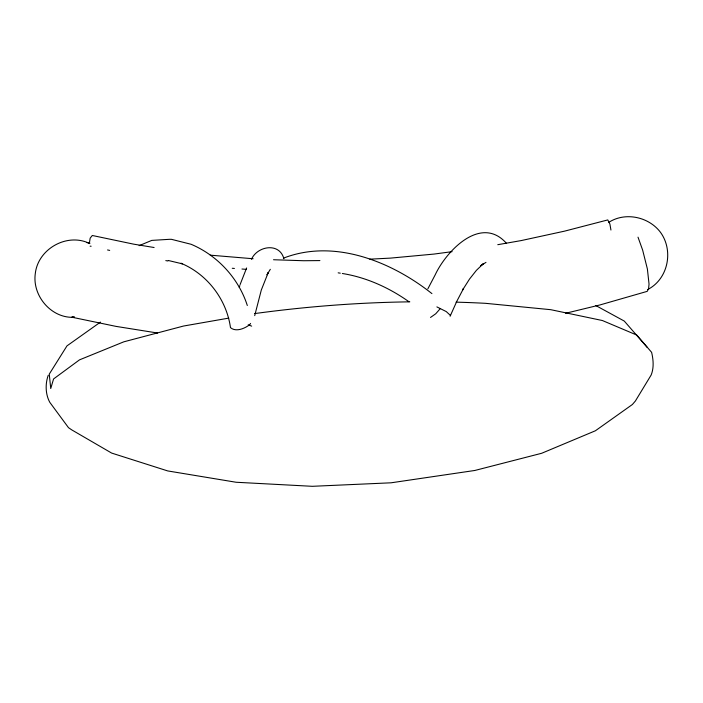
<?xml version="1.0" encoding="UTF-8"?>
<svg xmlns="http://www.w3.org/2000/svg" width="703" height="703" viewBox="0 0 703 703"><rect width="100%" height="100%" fill="white"/><g stroke="black" fill="none" stroke-linecap="round" stroke-linejoin="round"><path stroke-width="1.05" d="M89.307 243.607L90.169 238.15L92.304 235.487L133.737 244.169L154.106 247.509M610.942 230.03L609.888 224.011L607.779 219.925L564.483 231.164L521.125 240.593L497.777 244.688M254.706 315.638L261.314 290.014L268.291 272.448L266.982 274.811L270.312 269.311M239.266 287.492L239.837 285.532M240.118 284.548L246.621 267.966M48.226 375.323C45.159 383.856 45.405 394.278 49.781 402.301L68.499 427.679L71.82 429.928L111.645 453.075L167.692 470.922L236.146 482.258L312.334 486.309L391.07 482.803L474.859 470.465L541.67 453.277L595.397 430.772L632.384 404.506L635.38 401.026L651.136 375.05C654.071 367.897 653.368 359.708 651.619 352.335L636.786 335.067L602.383 320.524L550.765 309.689L485.448 303.318A871.175 534.719 -16.6 0 0 456.098 302.149M450.113 316.227L456.827 301.262L463.549 288.415L462.653 289.891L469.463 279.144L476.406 270.347L483.233 263.81L480.65 265.708L485.984 262.368M427.855 288.854L435.175 274.873C446.308 250.936 481.045 214.433 506.494 243.37M251.472 259.302C257.351 245.918 279.539 242.14 283.889 258.748M440.289 308.608L435.728 313.775L430.517 317.44M100.441 322.106L66.978 345.876L49.263 374.128L50.739 388.531L53.569 378.952L79.483 359.866L123.825 341.816L183.553 326.034L228.774 318.116M608.816 222.333C625.055 211.875 647.99 216.594 659.889 231.542C673.966 249.741 668.535 278.854 647.744 289.513M283.371 258.186C334.118 238.352 391.553 261.586 431.923 293.608M139.115 245.663L151.786 240.391L169.405 239.319L171.391 239.31L191.119 244.284C217.491 255.417 238.572 278.265 247.315 305.506M91.135 246.226L90.116 246.191M565.555 313.292L600.09 304.909L647.191 291.367L648.553 288.88L649.045 284.074L647.384 268.985L642.656 250.127L638.008 237.166M452.108 251.656L434.032 254.073L390.455 258.115L369.804 259.17M73.771 317.299C51.152 318.327 32.11 295.699 35.299 273.546C38.041 248.862 66.996 232.623 89.246 243.326M72.479 316.895L74.439 316.851M319.9 260.585L303.661 260.734L273.52 259.741M253.124 258.748L210.276 255.163M232.262 268.282L234.415 268.449M241.964 269.021L246.278 269.346M338.161 272.834L340.261 273.168M342.361 273.502C366.377 277.342 389.163 287.703 408.926 301.719M157.569 333.02L116.013 326.385L71.583 317.15M165.785 260.62L167.947 260.971M86.733 242.535L89.958 243.212M107.55 249.952L109.694 250.4M168.237 260.47L182.402 263.853L181.014 263.256C207.315 274.196 226.542 299.46 230.479 327.633C235.777 332.229 244.442 328.67 249.372 324.9A17.074 6.09 -13.3 0 0 250.584 323.45M248.194 324.83L251.665 326.13M436.879 306.895L446.282 311.596L450.597 315.594M595.81 305.55L624.282 321.078L647.314 347.519M254.609 313.591A871.175 534.719 -16.6 0 1 409.805 301.842"/></g></svg>
